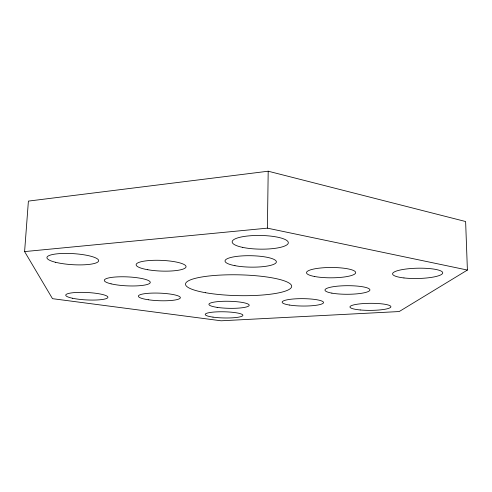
<?xml version="1.0" encoding="UTF-8"?>
<svg xmlns="http://www.w3.org/2000/svg" width="492" height="492" viewBox="0 0 492 492"><rect width="100%" height="100%" fill="white"/><g stroke="black" fill="none" stroke-linecap="round" stroke-linejoin="round"><path stroke-width="0.74" d="M467.4 270.053L267.402 228.153L268.195 171.21L28.401 201.099L24.6 251.59L52.49 298.675L221.117 320.79L399.203 311.547L467.4 270.053L465.623 221.529L268.195 171.21M24.6 251.59L267.402 228.153M242.722 247.396A28.087 6.845 0.9 0 0 288.017 243.718A28.087 6.845 0.9 0 0 250.028 235.779A28.087 6.845 0.9 0 0 242.722 247.396M403.963 277.943A25.074 5.148 -1.2 0 0 442.689 273.134A25.074 5.148 -1.2 0 0 406.324 268.989A25.074 5.148 -1.2 0 0 403.963 277.943M360.206 309.954A20.467 3.524 -0.3 0 0 390.9 306.756A20.467 3.524 -0.3 0 0 360.193 303.847A20.467 3.524 -0.3 0 0 360.206 309.954M212.999 317.131A18.862 3.087 1.3 0 0 242.79 315.624A18.862 3.087 1.3 0 0 216.302 311.891A18.862 3.087 1.3 0 0 212.999 317.131M55.559 262.285A25.904 5.535 3.5 0 0 98.086 261.781A25.904 5.535 3.5 0 0 64.673 253.417A25.904 5.535 3.5 0 0 55.559 262.285M148.246 299.751A21.027 3.795 2.1 0 0 180.349 297.808A21.027 3.795 2.1 0 0 149.445 293.226A21.027 3.795 2.1 0 0 148.246 299.751M314.376 276.461A24.575 5.16 -0.1 0 0 355.046 273.773A24.575 5.16 -0.1 0 0 323.828 267.734A24.575 5.16 -0.1 0 0 314.376 276.461M147.791 269.733A24.969 5.35 2.3 0 0 186.031 266.873A24.969 5.35 2.3 0 0 149.482 260.526A24.969 5.35 2.3 0 0 147.791 269.733M289.339 305.028A20.695 3.69 0.5 0 0 323.201 303.189A20.695 3.69 0.5 0 0 296.079 298.804A20.695 3.69 0.5 0 0 289.339 305.028M111.069 283.841A22.989 4.483 2.6 0 0 149.482 283.503A22.989 4.483 2.6 0 0 121.321 276.775A22.989 4.483 2.6 0 0 111.069 283.841M331.885 293.134A22.478 4.293 -0.2 0 0 369.252 290.95A22.478 4.293 -0.2 0 0 341.104 285.889A22.478 4.293 -0.2 0 0 331.885 293.134M234.955 265.674A25.652 5.707 1 0 0 276.11 262.654A25.652 5.707 1 0 0 241.055 255.975A25.652 5.707 1 0 0 234.955 265.674M217.175 307.377A20.141 3.518 1.3 0 0 249.081 305.618A20.141 3.518 1.3 0 0 220.939 301.399A20.141 3.518 1.3 0 0 217.175 307.377M205.305 292.678A53.093 10.412 1.2 0 0 291.043 287.894A53.093 10.412 1.2 0 0 219.426 275.139A53.093 10.412 1.2 0 0 205.305 292.678M72.582 298.263A21.138 3.721 2.9 0 0 107.422 298.029A21.138 3.721 2.9 0 0 80.393 292.353A21.138 3.721 2.9 0 0 72.582 298.263"/></g></svg>
